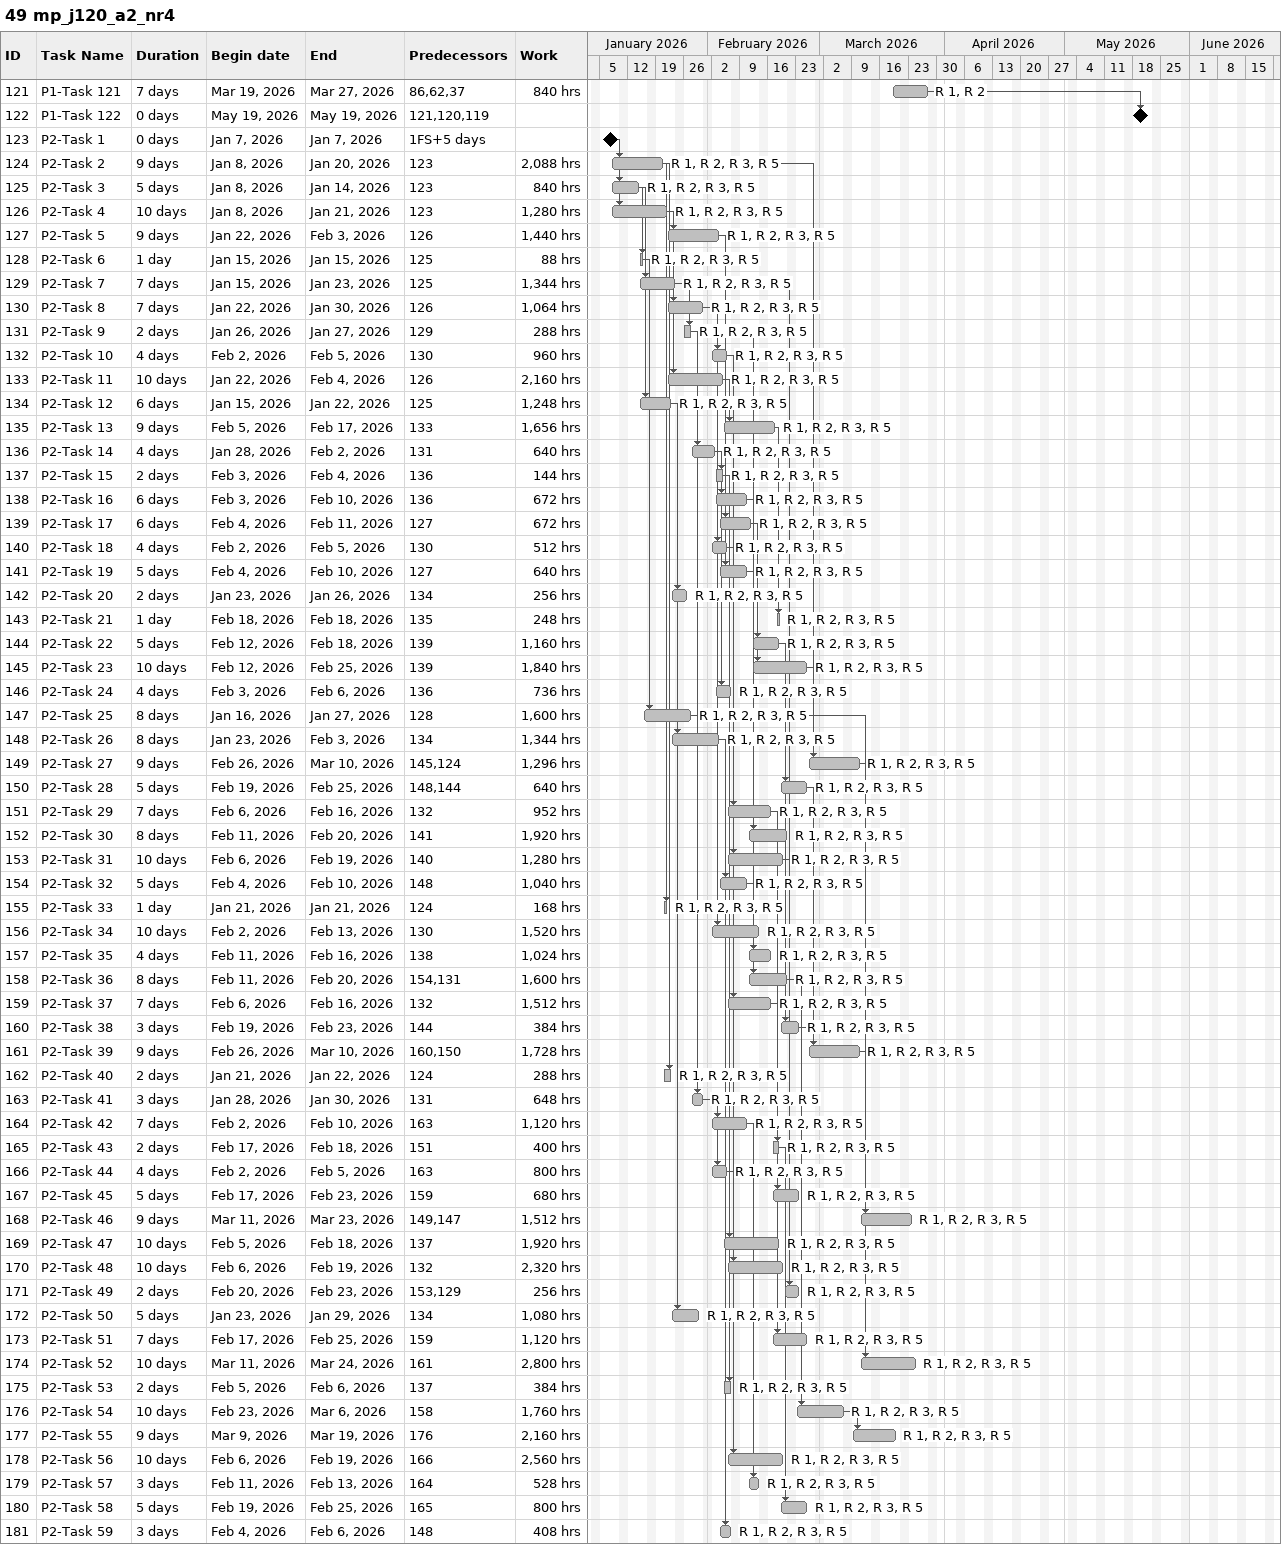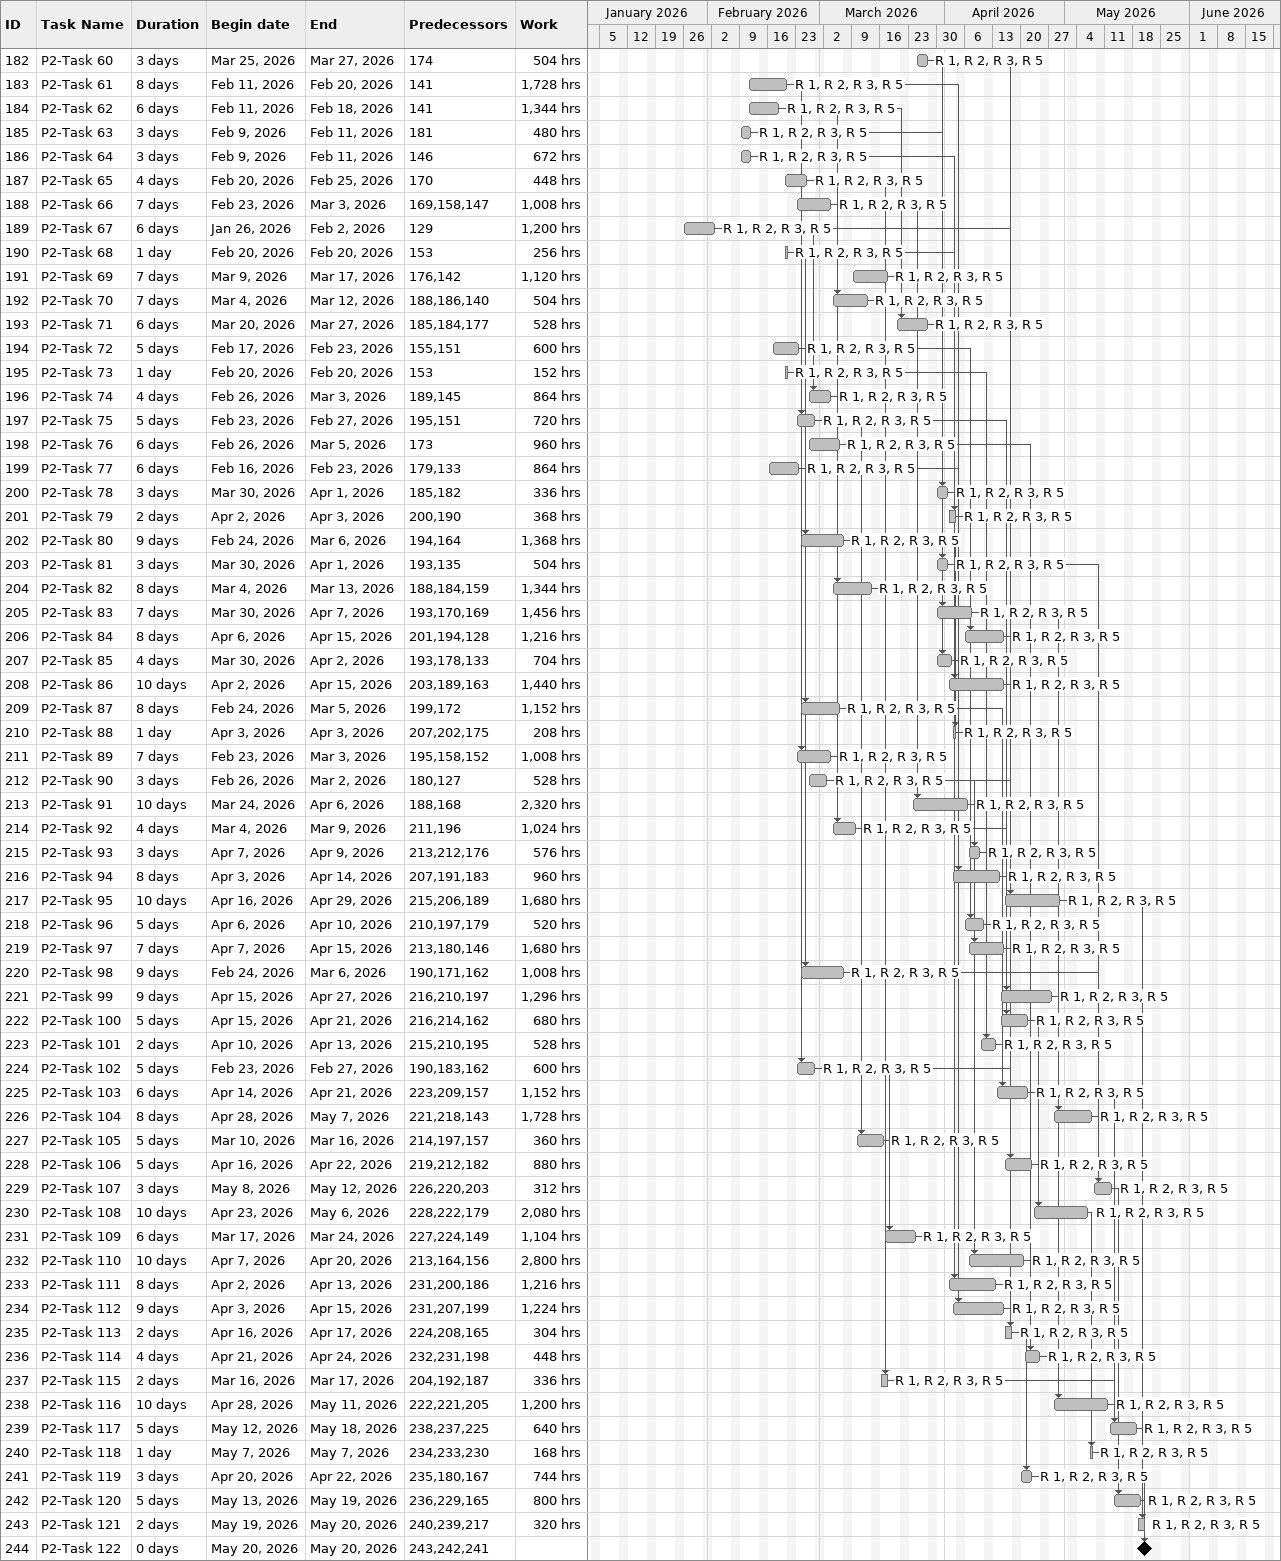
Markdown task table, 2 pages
49 mp_j120_a2_nr4

| ID | Task | Duration | Start | Finish | Predecessors | Resources | Work (h) |
|---|---|---|---|---|---|---|---|
| 121 | P1-Task 121 | 7d | 2026-03-19 | 2026-03-27 | 86, 62, 37 | R 1, R 2 | 840 |
| 122 | P1-Task 122 | 0d | 2026-05-19 | 2026-05-19 | 121, 120, 119 |  |  |
| 123 | P2-Task 1 | 0d | 2026-01-07 | 2026-01-07 | 1FS+5d |  |  |
| 124 | P2-Task 2 | 9d | 2026-01-08 | 2026-01-20 | 123 | R 1, R 2, R 3, R 5 | 2088 |
| 125 | P2-Task 3 | 5d | 2026-01-08 | 2026-01-14 | 123 | R 1, R 2, R 3, R 5 | 840 |
| 126 | P2-Task 4 | 10d | 2026-01-08 | 2026-01-21 | 123 | R 1, R 2, R 3, R 5 | 1280 |
| 127 | P2-Task 5 | 9d | 2026-01-22 | 2026-02-03 | 126 | R 1, R 2, R 3, R 5 | 1440 |
| 128 | P2-Task 6 | 1d | 2026-01-15 | 2026-01-15 | 125 | R 1, R 2, R 3, R 5 | 88 |
| 129 | P2-Task 7 | 7d | 2026-01-15 | 2026-01-23 | 125 | R 1, R 2, R 3, R 5 | 1344 |
| 130 | P2-Task 8 | 7d | 2026-01-22 | 2026-01-30 | 126 | R 1, R 2, R 3, R 5 | 1064 |
| 131 | P2-Task 9 | 2d | 2026-01-26 | 2026-01-27 | 129 | R 1, R 2, R 3, R 5 | 288 |
| 132 | P2-Task 10 | 4d | 2026-02-02 | 2026-02-05 | 130 | R 1, R 2, R 3, R 5 | 960 |
| 133 | P2-Task 11 | 10d | 2026-01-22 | 2026-02-04 | 126 | R 1, R 2, R 3, R 5 | 2160 |
| 134 | P2-Task 12 | 6d | 2026-01-15 | 2026-01-22 | 125 | R 1, R 2, R 3, R 5 | 1248 |
| 135 | P2-Task 13 | 9d | 2026-02-05 | 2026-02-17 | 133 | R 1, R 2, R 3, R 5 | 1656 |
| 136 | P2-Task 14 | 4d | 2026-01-28 | 2026-02-02 | 131 | R 1, R 2, R 3, R 5 | 640 |
| 137 | P2-Task 15 | 2d | 2026-02-03 | 2026-02-04 | 136 | R 1, R 2, R 3, R 5 | 144 |
| 138 | P2-Task 16 | 6d | 2026-02-03 | 2026-02-10 | 136 | R 1, R 2, R 3, R 5 | 672 |
| 139 | P2-Task 17 | 6d | 2026-02-04 | 2026-02-11 | 127 | R 1, R 2, R 3, R 5 | 672 |
| 140 | P2-Task 18 | 4d | 2026-02-02 | 2026-02-05 | 130 | R 1, R 2, R 3, R 5 | 512 |
| 141 | P2-Task 19 | 5d | 2026-02-04 | 2026-02-10 | 127 | R 1, R 2, R 3, R 5 | 640 |
| 142 | P2-Task 20 | 2d | 2026-01-23 | 2026-01-26 | 134 | R 1, R 2, R 3, R 5 | 256 |
| 143 | P2-Task 21 | 1d | 2026-02-18 | 2026-02-18 | 135 | R 1, R 2, R 3, R 5 | 248 |
| 144 | P2-Task 22 | 5d | 2026-02-12 | 2026-02-18 | 139 | R 1, R 2, R 3, R 5 | 1160 |
| 145 | P2-Task 23 | 10d | 2026-02-12 | 2026-02-25 | 139 | R 1, R 2, R 3, R 5 | 1840 |
| 146 | P2-Task 24 | 4d | 2026-02-03 | 2026-02-06 | 136 | R 1, R 2, R 3, R 5 | 736 |
| 147 | P2-Task 25 | 8d | 2026-01-16 | 2026-01-27 | 128 | R 1, R 2, R 3, R 5 | 1600 |
| 148 | P2-Task 26 | 8d | 2026-01-23 | 2026-02-03 | 134 | R 1, R 2, R 3, R 5 | 1344 |
| 149 | P2-Task 27 | 9d | 2026-02-26 | 2026-03-10 | 145, 124 | R 1, R 2, R 3, R 5 | 1296 |
| 150 | P2-Task 28 | 5d | 2026-02-19 | 2026-02-25 | 148, 144 | R 1, R 2, R 3, R 5 | 640 |
| 151 | P2-Task 29 | 7d | 2026-02-06 | 2026-02-16 | 132 | R 1, R 2, R 3, R 5 | 952 |
| 152 | P2-Task 30 | 8d | 2026-02-11 | 2026-02-20 | 141 | R 1, R 2, R 3, R 5 | 1920 |
| 153 | P2-Task 31 | 10d | 2026-02-06 | 2026-02-19 | 140 | R 1, R 2, R 3, R 5 | 1280 |
| 154 | P2-Task 32 | 5d | 2026-02-04 | 2026-02-10 | 148 | R 1, R 2, R 3, R 5 | 1040 |
| 155 | P2-Task 33 | 1d | 2026-01-21 | 2026-01-21 | 124 | R 1, R 2, R 3, R 5 | 168 |
| 156 | P2-Task 34 | 10d | 2026-02-02 | 2026-02-13 | 130 | R 1, R 2, R 3, R 5 | 1520 |
| 157 | P2-Task 35 | 4d | 2026-02-11 | 2026-02-16 | 138 | R 1, R 2, R 3, R 5 | 1024 |
| 158 | P2-Task 36 | 8d | 2026-02-11 | 2026-02-20 | 154, 131 | R 1, R 2, R 3, R 5 | 1600 |
| 159 | P2-Task 37 | 7d | 2026-02-06 | 2026-02-16 | 132 | R 1, R 2, R 3, R 5 | 1512 |
| 160 | P2-Task 38 | 3d | 2026-02-19 | 2026-02-23 | 144 | R 1, R 2, R 3, R 5 | 384 |
| 161 | P2-Task 39 | 9d | 2026-02-26 | 2026-03-10 | 160, 150 | R 1, R 2, R 3, R 5 | 1728 |
| 162 | P2-Task 40 | 2d | 2026-01-21 | 2026-01-22 | 124 | R 1, R 2, R 3, R 5 | 288 |
| 163 | P2-Task 41 | 3d | 2026-01-28 | 2026-01-30 | 131 | R 1, R 2, R 3, R 5 | 648 |
| 164 | P2-Task 42 | 7d | 2026-02-02 | 2026-02-10 | 163 | R 1, R 2, R 3, R 5 | 1120 |
| 165 | P2-Task 43 | 2d | 2026-02-17 | 2026-02-18 | 151 | R 1, R 2, R 3, R 5 | 400 |
| 166 | P2-Task 44 | 4d | 2026-02-02 | 2026-02-05 | 163 | R 1, R 2, R 3, R 5 | 800 |
| 167 | P2-Task 45 | 5d | 2026-02-17 | 2026-02-23 | 159 | R 1, R 2, R 3, R 5 | 680 |
| 168 | P2-Task 46 | 9d | 2026-03-11 | 2026-03-23 | 149, 147 | R 1, R 2, R 3, R 5 | 1512 |
| 169 | P2-Task 47 | 10d | 2026-02-05 | 2026-02-18 | 137 | R 1, R 2, R 3, R 5 | 1920 |
| 170 | P2-Task 48 | 10d | 2026-02-06 | 2026-02-19 | 132 | R 1, R 2, R 3, R 5 | 2320 |
| 171 | P2-Task 49 | 2d | 2026-02-20 | 2026-02-23 | 153, 129 | R 1, R 2, R 3, R 5 | 256 |
| 172 | P2-Task 50 | 5d | 2026-01-23 | 2026-01-29 | 134 | R 1, R 2, R 3, R 5 | 1080 |
| 173 | P2-Task 51 | 7d | 2026-02-17 | 2026-02-25 | 159 | R 1, R 2, R 3, R 5 | 1120 |
| 174 | P2-Task 52 | 10d | 2026-03-11 | 2026-03-24 | 161 | R 1, R 2, R 3, R 5 | 2800 |
| 175 | P2-Task 53 | 2d | 2026-02-05 | 2026-02-06 | 137 | R 1, R 2, R 3, R 5 | 384 |
| 176 | P2-Task 54 | 10d | 2026-02-23 | 2026-03-06 | 158 | R 1, R 2, R 3, R 5 | 1760 |
| 177 | P2-Task 55 | 9d | 2026-03-09 | 2026-03-19 | 176 | R 1, R 2, R 3, R 5 | 2160 |
| 178 | P2-Task 56 | 10d | 2026-02-06 | 2026-02-19 | 166 | R 1, R 2, R 3, R 5 | 2560 |
| 179 | P2-Task 57 | 3d | 2026-02-11 | 2026-02-13 | 164 | R 1, R 2, R 3, R 5 | 528 |
| 180 | P2-Task 58 | 5d | 2026-02-19 | 2026-02-25 | 165 | R 1, R 2, R 3, R 5 | 800 |
| 181 | P2-Task 59 | 3d | 2026-02-04 | 2026-02-06 | 148 | R 1, R 2, R 3, R 5 | 408 |
| 182 | P2-Task 60 | 3d | 2026-03-25 | 2026-03-27 | 174 | R 1, R 2, R 3, R 5 | 504 |
| 183 | P2-Task 61 | 8d | 2026-02-11 | 2026-02-20 | 141 | R 1, R 2, R 3, R 5 | 1728 |
| 184 | P2-Task 62 | 6d | 2026-02-11 | 2026-02-18 | 141 | R 1, R 2, R 3, R 5 | 1344 |
| 185 | P2-Task 63 | 3d | 2026-02-09 | 2026-02-11 | 181 | R 1, R 2, R 3, R 5 | 480 |
| 186 | P2-Task 64 | 3d | 2026-02-09 | 2026-02-11 | 146 | R 1, R 2, R 3, R 5 | 672 |
| 187 | P2-Task 65 | 4d | 2026-02-20 | 2026-02-25 | 170 | R 1, R 2, R 3, R 5 | 448 |
| 188 | P2-Task 66 | 7d | 2026-02-23 | 2026-03-03 | 169, 158, 147 | R 1, R 2, R 3, R 5 | 1008 |
| 189 | P2-Task 67 | 6d | 2026-01-26 | 2026-02-02 | 129 | R 1, R 2, R 3, R 5 | 1200 |
| 190 | P2-Task 68 | 1d | 2026-02-20 | 2026-02-20 | 153 | R 1, R 2, R 3, R 5 | 256 |
| 191 | P2-Task 69 | 7d | 2026-03-09 | 2026-03-17 | 176, 142 | R 1, R 2, R 3, R 5 | 1120 |
| 192 | P2-Task 70 | 7d | 2026-03-04 | 2026-03-12 | 188, 186, 140 | R 1, R 2, R 3, R 5 | 504 |
| 193 | P2-Task 71 | 6d | 2026-03-20 | 2026-03-27 | 185, 184, 177 | R 1, R 2, R 3, R 5 | 528 |
| 194 | P2-Task 72 | 5d | 2026-02-17 | 2026-02-23 | 155, 151 | R 1, R 2, R 3, R 5 | 600 |
| 195 | P2-Task 73 | 1d | 2026-02-20 | 2026-02-20 | 153 | R 1, R 2, R 3, R 5 | 152 |
| 196 | P2-Task 74 | 4d | 2026-02-26 | 2026-03-03 | 189, 145 | R 1, R 2, R 3, R 5 | 864 |
| 197 | P2-Task 75 | 5d | 2026-02-23 | 2026-02-27 | 195, 151 | R 1, R 2, R 3, R 5 | 720 |
| 198 | P2-Task 76 | 6d | 2026-02-26 | 2026-03-05 | 173 | R 1, R 2, R 3, R 5 | 960 |
| 199 | P2-Task 77 | 6d | 2026-02-16 | 2026-02-23 | 179, 133 | R 1, R 2, R 3, R 5 | 864 |
| 200 | P2-Task 78 | 3d | 2026-03-30 | 2026-04-01 | 185, 182 | R 1, R 2, R 3, R 5 | 336 |
| 201 | P2-Task 79 | 2d | 2026-04-02 | 2026-04-03 | 200, 190 | R 1, R 2, R 3, R 5 | 368 |
| 202 | P2-Task 80 | 9d | 2026-02-24 | 2026-03-06 | 194, 164 | R 1, R 2, R 3, R 5 | 1368 |
| 203 | P2-Task 81 | 3d | 2026-03-30 | 2026-04-01 | 193, 135 | R 1, R 2, R 3, R 5 | 504 |
| 204 | P2-Task 82 | 8d | 2026-03-04 | 2026-03-13 | 188, 184, 159 | R 1, R 2, R 3, R 5 | 1344 |
| 205 | P2-Task 83 | 7d | 2026-03-30 | 2026-04-07 | 193, 170, 169 | R 1, R 2, R 3, R 5 | 1456 |
| 206 | P2-Task 84 | 8d | 2026-04-06 | 2026-04-15 | 201, 194, 128 | R 1, R 2, R 3, R 5 | 1216 |
| 207 | P2-Task 85 | 4d | 2026-03-30 | 2026-04-02 | 193, 178, 133 | R 1, R 2, R 3, R 5 | 704 |
| 208 | P2-Task 86 | 10d | 2026-04-02 | 2026-04-15 | 203, 189, 163 | R 1, R 2, R 3, R 5 | 1440 |
| 209 | P2-Task 87 | 8d | 2026-02-24 | 2026-03-05 | 199, 172 | R 1, R 2, R 3, R 5 | 1152 |
| 210 | P2-Task 88 | 1d | 2026-04-03 | 2026-04-03 | 207, 202, 175 | R 1, R 2, R 3, R 5 | 208 |
| 211 | P2-Task 89 | 7d | 2026-02-23 | 2026-03-03 | 195, 158, 152 | R 1, R 2, R 3, R 5 | 1008 |
| 212 | P2-Task 90 | 3d | 2026-02-26 | 2026-03-02 | 180, 127 | R 1, R 2, R 3, R 5 | 528 |
| 213 | P2-Task 91 | 10d | 2026-03-24 | 2026-04-06 | 188, 168 | R 1, R 2, R 3, R 5 | 2320 |
| 214 | P2-Task 92 | 4d | 2026-03-04 | 2026-03-09 | 211, 196 | R 1, R 2, R 3, R 5 | 1024 |
| 215 | P2-Task 93 | 3d | 2026-04-07 | 2026-04-09 | 213, 212, 176 | R 1, R 2, R 3, R 5 | 576 |
| 216 | P2-Task 94 | 8d | 2026-04-03 | 2026-04-14 | 207, 191, 183 | R 1, R 2, R 3, R 5 | 960 |
| 217 | P2-Task 95 | 10d | 2026-04-16 | 2026-04-29 | 215, 206, 189 | R 1, R 2, R 3, R 5 | 1680 |
| 218 | P2-Task 96 | 5d | 2026-04-06 | 2026-04-10 | 210, 197, 179 | R 1, R 2, R 3, R 5 | 520 |
| 219 | P2-Task 97 | 7d | 2026-04-07 | 2026-04-15 | 213, 180, 146 | R 1, R 2, R 3, R 5 | 1680 |
| 220 | P2-Task 98 | 9d | 2026-02-24 | 2026-03-06 | 190, 171, 162 | R 1, R 2, R 3, R 5 | 1008 |
| 221 | P2-Task 99 | 9d | 2026-04-15 | 2026-04-27 | 216, 210, 197 | R 1, R 2, R 3, R 5 | 1296 |
| 222 | P2-Task 100 | 5d | 2026-04-15 | 2026-04-21 | 216, 214, 162 | R 1, R 2, R 3, R 5 | 680 |
| 223 | P2-Task 101 | 2d | 2026-04-10 | 2026-04-13 | 215, 210, 195 | R 1, R 2, R 3, R 5 | 528 |
| 224 | P2-Task 102 | 5d | 2026-02-23 | 2026-02-27 | 190, 183, 162 | R 1, R 2, R 3, R 5 | 600 |
| 225 | P2-Task 103 | 6d | 2026-04-14 | 2026-04-21 | 223, 209, 157 | R 1, R 2, R 3, R 5 | 1152 |
| 226 | P2-Task 104 | 8d | 2026-04-28 | 2026-05-07 | 221, 218, 143 | R 1, R 2, R 3, R 5 | 1728 |
| 227 | P2-Task 105 | 5d | 2026-03-10 | 2026-03-16 | 214, 197, 157 | R 1, R 2, R 3, R 5 | 360 |
| 228 | P2-Task 106 | 5d | 2026-04-16 | 2026-04-22 | 219, 212, 182 | R 1, R 2, R 3, R 5 | 880 |
| 229 | P2-Task 107 | 3d | 2026-05-08 | 2026-05-12 | 226, 220, 203 | R 1, R 2, R 3, R 5 | 312 |
| 230 | P2-Task 108 | 10d | 2026-04-23 | 2026-05-06 | 228, 222, 179 | R 1, R 2, R 3, R 5 | 2080 |
| 231 | P2-Task 109 | 6d | 2026-03-17 | 2026-03-24 | 227, 224, 149 | R 1, R 2, R 3, R 5 | 1104 |
| 232 | P2-Task 110 | 10d | 2026-04-07 | 2026-04-20 | 213, 164, 156 | R 1, R 2, R 3, R 5 | 2800 |
| 233 | P2-Task 111 | 8d | 2026-04-02 | 2026-04-13 | 231, 200, 186 | R 1, R 2, R 3, R 5 | 1216 |
| 234 | P2-Task 112 | 9d | 2026-04-03 | 2026-04-15 | 231, 207, 199 | R 1, R 2, R 3, R 5 | 1224 |
| 235 | P2-Task 113 | 2d | 2026-04-16 | 2026-04-17 | 224, 208, 165 | R 1, R 2, R 3, R 5 | 304 |
| 236 | P2-Task 114 | 4d | 2026-04-21 | 2026-04-24 | 232, 231, 198 | R 1, R 2, R 3, R 5 | 448 |
| 237 | P2-Task 115 | 2d | 2026-03-16 | 2026-03-17 | 204, 192, 187 | R 1, R 2, R 3, R 5 | 336 |
| 238 | P2-Task 116 | 10d | 2026-04-28 | 2026-05-11 | 222, 221, 205 | R 1, R 2, R 3, R 5 | 1200 |
| 239 | P2-Task 117 | 5d | 2026-05-12 | 2026-05-18 | 238, 237, 225 | R 1, R 2, R 3, R 5 | 640 |
| 240 | P2-Task 118 | 1d | 2026-05-07 | 2026-05-07 | 234, 233, 230 | R 1, R 2, R 3, R 5 | 168 |
| 241 | P2-Task 119 | 3d | 2026-04-20 | 2026-04-22 | 235, 180, 167 | R 1, R 2, R 3, R 5 | 744 |
| 242 | P2-Task 120 | 5d | 2026-05-13 | 2026-05-19 | 236, 229, 165 | R 1, R 2, R 3, R 5 | 800 |
| 243 | P2-Task 121 | 2d | 2026-05-19 | 2026-05-20 | 240, 239, 217 | R 1, R 2, R 3, R 5 | 320 |
| 244 | P2-Task 122 | 0d | 2026-05-20 | 2026-05-20 | 243, 242, 241 |  |  |
